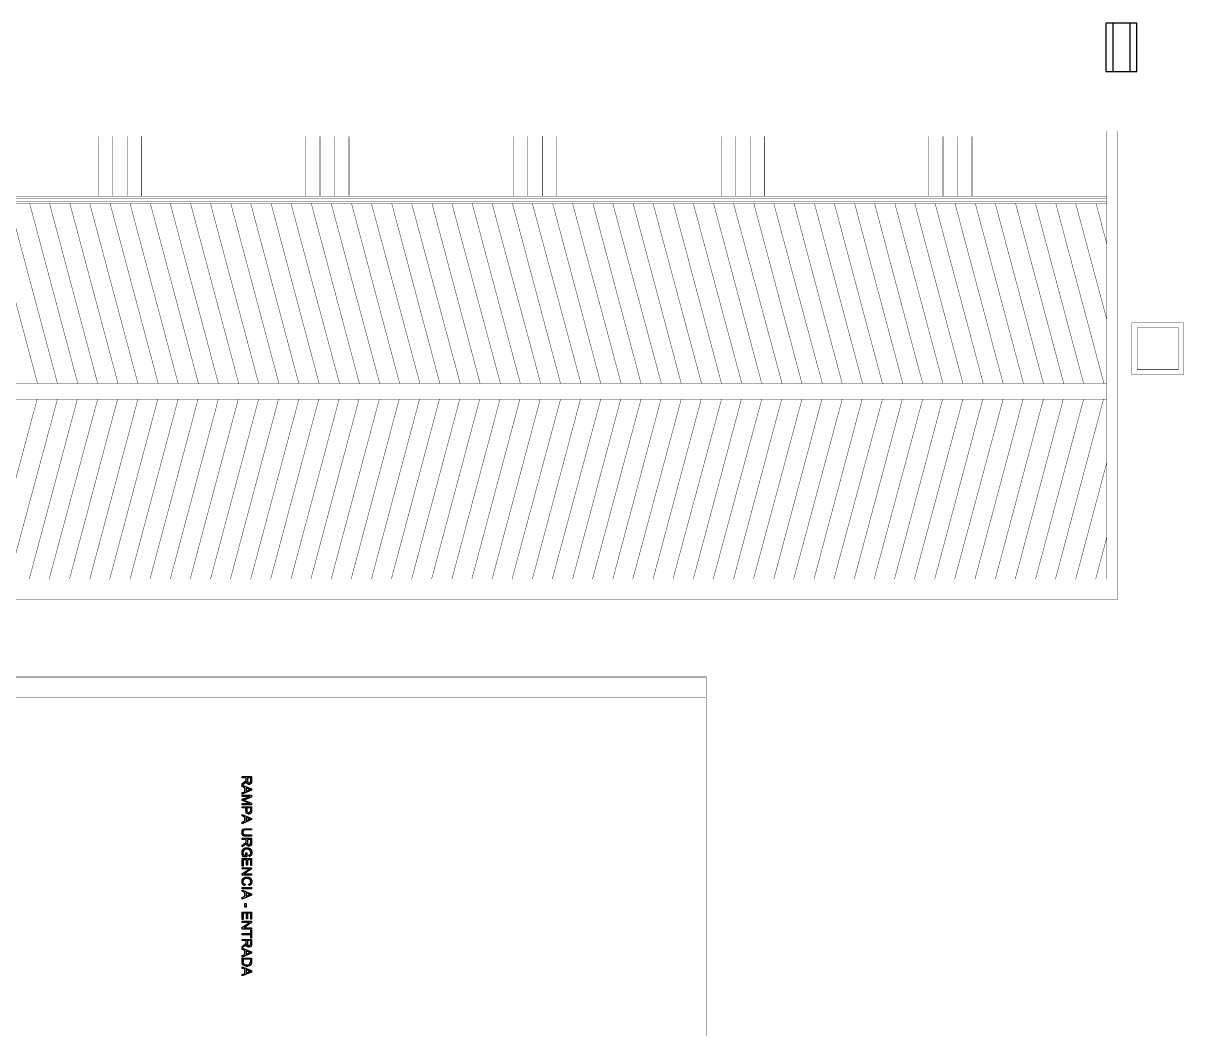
# Model space of a CAD drawing. Extents: x 60 to 527, y 203 to 810.
# Drawn here: x 183 to 301.5, y 525.3 to 628.6 of the extents above; entities that cross this region are included whole.
import ezdxf

# ---------------------------------------------------------------- set-up
doc = ezdxf.new("R2010")
doc.units = 0
doc.header["$MEASUREMENT"] = 0
doc.layers.add('C00-00-00-BLACK', color=7, linetype='Continuous')

msp = doc.modelspace()

# ---------------------------------------------------------------- linework, layer by layer
at = {"layer": 'C00-00-00-BLACK'}
for points in [[(293.511, 623.711), (295.981, 623.711), (295.981, 628.65), (293.511, 628.65), (293.511, 623.711)], [(294.217, 623.711), (296.686, 623.711), (296.686, 628.65), (294.217, 628.65), (294.217, 623.711)], [(205.344, 551.73), (206.319, 551.73), (206.319, 551.307), (206.319, 551.265), (206.319, 551.265), (206.319, 551.222), (206.319, 551.222), (206.319, 551.222), (206.319, 551.18), (206.319, 551.18), (206.319, 551.18), (206.319, 551.138), (206.319, 551.138), (206.319, 551.138), (206.319, 551.095), (206.319, 551.095), (206.319, 551.095), (206.319, 551.095), (206.319, 551.095), (206.276, 551.053), (206.276, 551.053), (206.276, 551.053), (206.276, 551.011), (206.276, 551.011), (206.235, 551.011), (206.235, 551.011), (206.235, 551.011), (206.235, 550.968), (206.192, 550.968), (206.192, 550.968), (206.192, 550.968), (206.192, 550.968), (206.149, 550.968), (206.149, 550.968), (206.149, 550.926), (206.106, 550.926), (206.106, 550.926), (206.106, 550.926), (206.065, 550.926), (206.065, 550.926), (206.065, 550.926), (206.065, 550.926), (206.022, 550.926), (206.022, 550.926), (206.022, 550.926), (205.98, 550.926), (205.98, 550.968), (205.98, 550.968), (205.938, 550.968), (205.938, 550.968), (205.938, 550.968), (205.938, 550.968), (205.896, 550.968), (205.896, 551.011), (205.896, 551.011), (205.896, 551.011), (205.896, 551.011), (205.853, 551.011), (205.853, 551.011), (205.853, 551.053), (205.853, 551.053), (205.853, 551.053), (205.853, 551.053), (205.81, 551.095), (205.81, 551.095), (205.81, 551.095), (205.81, 551.138), (205.81, 551.138), (205.81, 551.138), (205.81, 551.18), (205.81, 551.18), (205.81, 551.18), (205.81, 551.222), (205.81, 551.222), (205.769, 551.222), (205.769, 551.18), (205.769, 551.18), (205.769, 551.18), (205.769, 551.138), (205.769, 551.138), (205.726, 551.138), (205.726, 551.138), (205.726, 551.138), (205.726, 551.095), (205.726, 551.095), (205.683, 551.095), (205.683, 551.095), (205.683, 551.053), (205.683, 551.053), (205.642, 551.053), (205.642, 551.053), (205.642, 551.053), (205.599, 551.011), (205.599, 551.011), (205.344, 550.841), (205.344, 551.011), (205.557, 551.138), (205.557, 551.18), (205.557, 551.18), (205.599, 551.18), (205.599, 551.18), (205.599, 551.18), (205.642, 551.222), (205.642, 551.222), (205.642, 551.222), (205.642, 551.222), (205.683, 551.222), (205.683, 551.222), (205.683, 551.265), (205.683, 551.265), (205.726, 551.265), (205.726, 551.265), (205.726, 551.307), (205.726, 551.307), (205.726, 551.307), (205.769, 551.307), (205.769, 551.307), (205.769, 551.349), (205.769, 551.349), (205.769, 551.349), (205.769, 551.392), (205.769, 551.392), (205.769, 551.392), (205.769, 551.392), (205.769, 551.434), (205.769, 551.434), (205.769, 551.434), (205.769, 551.603), (205.344, 551.603), (205.344, 551.73)], [(205.344, 550.841), (206.319, 550.46), (206.319, 550.333), (205.344, 549.91), (205.344, 550.079), (205.642, 550.164), (205.642, 550.587), (205.344, 550.714), (205.344, 550.841)], [(205.896, 551.603), (205.896, 551.307), (205.896, 551.307), (205.896, 551.265), (205.896, 551.265), (205.896, 551.265), (205.896, 551.222), (205.896, 551.222), (205.896, 551.222), (205.896, 551.18), (205.896, 551.18), (205.896, 551.18), (205.896, 551.18), (205.938, 551.18), (205.938, 551.138), (205.938, 551.138), (205.938, 551.138), (205.938, 551.138), (205.98, 551.095), (205.98, 551.095), (205.98, 551.095), (205.98, 551.095), (205.98, 551.095), (206.022, 551.095), (206.022, 551.095), (206.022, 551.053), (206.065, 551.053), (206.065, 551.053), (206.065, 551.053), (206.106, 551.095), (206.106, 551.095), (206.106, 551.095), (206.149, 551.095), (206.149, 551.095), (206.149, 551.095), (206.149, 551.095), (206.192, 551.095), (206.192, 551.138), (206.192, 551.138), (206.192, 551.138), (206.192, 551.138), (206.192, 551.18), (206.192, 551.18), (206.192, 551.18), (206.235, 551.18), (206.235, 551.222), (206.235, 551.222), (206.235, 551.222), (206.235, 551.265), (206.235, 551.265), (206.235, 551.265), (206.235, 551.603), (205.896, 551.603)], [(205.344, 549.825), (206.319, 549.825), (206.319, 549.614), (205.642, 549.36), (205.599, 549.36), (205.599, 549.36), (205.599, 549.36), (205.557, 549.36), (205.557, 549.36), (205.557, 549.36), (205.514, 549.36), (205.514, 549.36), (205.514, 549.317), (205.514, 549.317), (205.472, 549.317), (205.472, 549.317), (205.514, 549.317), (205.514, 549.317), (205.514, 549.317), (205.514, 549.317), (205.557, 549.317), (205.557, 549.317), (205.557, 549.317), (205.599, 549.317), (205.599, 549.275), (205.599, 549.275), (205.642, 549.275), (205.642, 549.275), (205.642, 549.275), (206.319, 549.021), (206.319, 548.852), (205.344, 548.852), (205.344, 548.979), (206.192, 548.979), (205.344, 549.275), (205.344, 549.402), (206.192, 549.698), (205.344, 549.698), (205.344, 549.825)], [(205.769, 550.545), (205.769, 550.206), (206.022, 550.333), (206.022, 550.333), (206.065, 550.333), (206.065, 550.333), (206.065, 550.333), (206.106, 550.333), (206.106, 550.333), (206.106, 550.376), (206.149, 550.376), (206.149, 550.376), (206.149, 550.376), (206.192, 550.376), (206.192, 550.376), (206.192, 550.376), (206.192, 550.376), (206.235, 550.376), (206.235, 550.376), (206.235, 550.376), (206.192, 550.418), (206.192, 550.418), (206.192, 550.418), (206.149, 550.418), (206.149, 550.418), (206.149, 550.418), (206.106, 550.418), (206.106, 550.418), (206.106, 550.418), (206.065, 550.418), (206.065, 550.418), (206.065, 550.46), (206.022, 550.46), (206.022, 550.46), (205.769, 550.545)], [(205.344, 548.64), (206.319, 548.64), (206.319, 548.259), (206.319, 548.259), (206.319, 548.259), (206.319, 548.217), (206.319, 548.217), (206.319, 548.217), (206.319, 548.174), (206.319, 548.174), (206.319, 548.174), (206.319, 548.132), (206.319, 548.132), (206.319, 548.132), (206.319, 548.132), (206.319, 548.09), (206.319, 548.09), (206.319, 548.09), (206.319, 548.047), (206.319, 548.047), (206.276, 548.047), (206.276, 548.005), (206.276, 548.005), (206.276, 548.005), (206.276, 548.005), (206.276, 548.005), (206.235, 547.963), (206.235, 547.963), (206.235, 547.963), (206.235, 547.963), (206.192, 547.92), (206.192, 547.92), (206.192, 547.92), (206.192, 547.92), (206.149, 547.92), (206.149, 547.92), (206.149, 547.92), (206.149, 547.92), (206.106, 547.92), (206.106, 547.92), (206.106, 547.878), (206.065, 547.878), (206.065, 547.878), (206.065, 547.878), (206.065, 547.878), (206.022, 547.878), (206.022, 547.878), (206.022, 547.878), (205.98, 547.92), (205.98, 547.92), (205.98, 547.92), (205.938, 547.92), (205.938, 547.92), (205.938, 547.92), (205.896, 547.92), (205.896, 547.92), (205.896, 547.92), (205.896, 547.963), (205.853, 547.963), (205.853, 547.963), (205.853, 547.963), (205.853, 547.963), (205.853, 547.963), (205.81, 547.963), (205.81, 548.005), (205.81, 548.005), (205.81, 548.005), (205.81, 548.005), (205.81, 548.047), (205.769, 548.047), (205.769, 548.047), (205.769, 548.047), (205.769, 548.09), (205.769, 548.09), (205.769, 548.09), (205.769, 548.09), (205.769, 548.132), (205.769, 548.132), (205.769, 548.132), (205.769, 548.174), (205.769, 548.174), (205.726, 548.217), (205.726, 548.217), (205.726, 548.217), (205.726, 548.259), (205.726, 548.259), (205.726, 548.259), (205.726, 548.513), (205.344, 548.513), (205.344, 548.64)], [(205.853, 548.513), (205.853, 548.259), (205.853, 548.259), (205.853, 548.217), (205.853, 548.217), (205.853, 548.217), (205.853, 548.174), (205.853, 548.174), (205.853, 548.174), (205.896, 548.132), (205.896, 548.132), (205.896, 548.132), (205.896, 548.09), (205.896, 548.09), (205.896, 548.09), (205.896, 548.09), (205.938, 548.09), (205.938, 548.047), (205.938, 548.047), (205.938, 548.047), (205.98, 548.047), (205.98, 548.047), (205.98, 548.047), (205.98, 548.047), (206.022, 548.047), (206.022, 548.047), (206.022, 548.047), (206.065, 548.047), (206.065, 548.047), (206.065, 548.047), (206.106, 548.047), (206.106, 548.047), (206.106, 548.047), (206.149, 548.047), (206.149, 548.047), (206.149, 548.047), (206.149, 548.09), (206.149, 548.09), (206.192, 548.09), (206.192, 548.09), (206.192, 548.132), (206.192, 548.132), (206.192, 548.132), (206.192, 548.132), (206.192, 548.174), (206.192, 548.174), (206.192, 548.174), (206.235, 548.174), (206.235, 548.217), (206.235, 548.217), (206.235, 548.217), (206.235, 548.259), (206.235, 548.259), (206.235, 548.513), (205.853, 548.513)], [(205.344, 547.836), (206.319, 547.455), (206.319, 547.328), (205.344, 546.904), (205.344, 547.074), (205.642, 547.158), (205.642, 547.582), (205.344, 547.709), (205.344, 547.836)], [(205.769, 547.539), (205.769, 547.201), (206.022, 547.328), (206.022, 547.328), (206.065, 547.328), (206.065, 547.328), (206.065, 547.328), (206.106, 547.328), (206.106, 547.37), (206.106, 547.37), (206.149, 547.37), (206.149, 547.37), (206.149, 547.37), (206.192, 547.37), (206.192, 547.37), (206.192, 547.37), (206.192, 547.37), (206.235, 547.37), (206.235, 547.37), (206.235, 547.412), (206.192, 547.412), (206.192, 547.412), (206.192, 547.412), (206.149, 547.412), (206.149, 547.412), (206.149, 547.412), (206.106, 547.412), (206.106, 547.412), (206.106, 547.412), (206.065, 547.412), (206.065, 547.412), (206.065, 547.455), (206.022, 547.455), (206.022, 547.455), (205.769, 547.539)], [(206.319, 545.761), (206.319, 545.634), (205.769, 545.634), (205.726, 545.634), (205.726, 545.634), (205.726, 545.634), (205.683, 545.634), (205.683, 545.634), (205.683, 545.634), (205.642, 545.634), (205.642, 545.634), (205.642, 545.634), (205.599, 545.634), (205.599, 545.634), (205.599, 545.634), (205.557, 545.677), (205.557, 545.677), (205.557, 545.677), (205.557, 545.677), (205.514, 545.677), (205.514, 545.677), (205.514, 545.677), (205.514, 545.677), (205.472, 545.677), (205.472, 545.677), (205.472, 545.719), (205.472, 545.719), (205.43, 545.719), (205.43, 545.719), (205.43, 545.719), (205.43, 545.761), (205.387, 545.761), (205.387, 545.761), (205.387, 545.761), (205.387, 545.804), (205.387, 545.804), (205.387, 545.804), (205.344, 545.804), (205.344, 545.846), (205.344, 545.846), (205.344, 545.846), (205.344, 545.888), (205.344, 545.888), (205.344, 545.888), (205.344, 545.931), (205.344, 545.931), (205.344, 545.931), (205.344, 545.973), (205.344, 545.973), (205.344, 545.973), (205.344, 546.015), (205.344, 546.015), (205.344, 546.015), (205.344, 546.058), (205.344, 546.058), (205.344, 546.058), (205.344, 546.1), (205.344, 546.1), (205.344, 546.1), (205.344, 546.142), (205.344, 546.142), (205.344, 546.142), (205.344, 546.185), (205.344, 546.185), (205.344, 546.185), (205.344, 546.227), (205.344, 546.227), (205.344, 546.227), (205.387, 546.227), (205.387, 546.269), (205.387, 546.269), (205.387, 546.269), (205.387, 546.269), (205.387, 546.269), (205.387, 546.312), (205.43, 546.312), (205.43, 546.312), (205.43, 546.312), (205.43, 546.354), (205.472, 546.354), (205.472, 546.354), (205.472, 546.354), (205.472, 546.354), (205.514, 546.354), (205.514, 546.396), (205.514, 546.396), (205.514, 546.396), (205.514, 546.396), (205.557, 546.396), (205.557, 546.396), (205.557, 546.396), (205.599, 546.396), (205.599, 546.396), (205.599, 546.396), (205.599, 546.396), (205.642, 546.396), (205.642, 546.396), (205.642, 546.396), (205.683, 546.396), (205.683, 546.396), (205.726, 546.396), (205.726, 546.396), (205.726, 546.396), (205.769, 546.396), (205.769, 546.396), (206.319, 546.396), (206.319, 546.269), (205.769, 546.269), (205.726, 546.269), (205.726, 546.269), (205.726, 546.269), (205.683, 546.269), (205.683, 546.269), (205.642, 546.269), (205.642, 546.269), (205.642, 546.269), (205.642, 546.269), (205.599, 546.269), (205.599, 546.269), (205.599, 546.269), (205.599, 546.269), (205.557, 546.269), (205.557, 546.269), (205.557, 546.269), (205.514, 546.227), (205.514, 546.227), (205.514, 546.227), (205.514, 546.227), (205.514, 546.227), (205.472, 546.185), (205.472, 546.185), (205.472, 546.185), (205.472, 546.185), (205.472, 546.142), (205.472, 546.142), (205.472, 546.142), (205.472, 546.1), (205.43, 546.1), (205.43, 546.1), (205.43, 546.058), (205.43, 546.058), (205.43, 546.058), (205.43, 546.058), (205.43, 546.015), (205.43, 546.015), (205.43, 545.973), (205.43, 545.973), (205.43, 545.973), (205.472, 545.931), (205.472, 545.931), (205.472, 545.931), (205.472, 545.888), (205.472, 545.888), (205.472, 545.888), (205.472, 545.888), (205.472, 545.846), (205.472, 545.846), (205.514, 545.846), (205.514, 545.846), (205.514, 545.846), (205.514, 545.804), (205.514, 545.804), (205.514, 545.804), (205.557, 545.804), (205.557, 545.804), (205.557, 545.804), (205.557, 545.804), (205.599, 545.804), (205.599, 545.804), (205.599, 545.804), (205.642, 545.761), (205.642, 545.761), (205.642, 545.761), (205.683, 545.761), (205.683, 545.761), (205.683, 545.761), (205.726, 545.761), (205.726, 545.761), (205.769, 545.761), (205.769, 545.761), (206.319, 545.761)], [(205.344, 545.423), (206.319, 545.423), (206.319, 544.957), (206.319, 544.957), (206.319, 544.957), (206.319, 544.915), (206.319, 544.915), (206.319, 544.915), (206.319, 544.872), (206.319, 544.872), (206.319, 544.872), (206.319, 544.83), (206.319, 544.83), (206.319, 544.83), (206.319, 544.788), (206.319, 544.788), (206.319, 544.788), (206.319, 544.788), (206.319, 544.745), (206.276, 544.745), (206.276, 544.745), (206.276, 544.745), (206.276, 544.703), (206.276, 544.703), (206.235, 544.703), (206.235, 544.703), (206.235, 544.661), (206.235, 544.661), (206.192, 544.661), (206.192, 544.661), (206.192, 544.661), (206.192, 544.661), (206.149, 544.661), (206.149, 544.618), (206.149, 544.618), (206.106, 544.618), (206.106, 544.618), (206.106, 544.618), (206.065, 544.618), (206.065, 544.618), (206.065, 544.618), (206.065, 544.618), (206.022, 544.618), (206.022, 544.618), (206.022, 544.618), (205.98, 544.618), (205.98, 544.618), (205.98, 544.661), (205.938, 544.661), (205.938, 544.661), (205.938, 544.661), (205.938, 544.661), (205.896, 544.661), (205.896, 544.661), (205.896, 544.703), (205.896, 544.703), (205.896, 544.703), (205.853, 544.703), (205.853, 544.703), (205.853, 544.745), (205.853, 544.745), (205.853, 544.745), (205.853, 544.745), (205.81, 544.788), (205.81, 544.788), (205.81, 544.788), (205.81, 544.83), (205.81, 544.83), (205.81, 544.83), (205.81, 544.872), (205.81, 544.872), (205.81, 544.872), (205.81, 544.915), (205.81, 544.915), (205.769, 544.872), (205.769, 544.872), (205.769, 544.872), (205.769, 544.83), (205.769, 544.83), (205.769, 544.83), (205.726, 544.83), (205.726, 544.83), (205.726, 544.788), (205.726, 544.788), (205.726, 544.788), (205.683, 544.788), (205.683, 544.788), (205.683, 544.745), (205.683, 544.745), (205.642, 544.745), (205.642, 544.745), (205.642, 544.745), (205.599, 544.703), (205.599, 544.703), (205.344, 544.534), (205.344, 544.703), (205.557, 544.83), (205.557, 544.83), (205.557, 544.872), (205.599, 544.872), (205.599, 544.872), (205.599, 544.872), (205.642, 544.872), (205.642, 544.915), (205.642, 544.915), (205.642, 544.915), (205.683, 544.915), (205.683, 544.915), (205.683, 544.915), (205.683, 544.957), (205.726, 544.957), (205.726, 544.957), (205.726, 544.957), (205.726, 544.999), (205.726, 544.999), (205.769, 544.999), (205.769, 544.999), (205.769, 545.042), (205.769, 545.042), (205.769, 545.042), (205.769, 545.042), (205.769, 545.084), (205.769, 545.084), (205.769, 545.084), (205.769, 545.126), (205.769, 545.126), (205.769, 545.126), (205.769, 545.296), (205.344, 545.296), (205.344, 545.423)], [(205.896, 545.296), (205.896, 544.999), (205.896, 544.999), (205.896, 544.957), (205.896, 544.957), (205.896, 544.957), (205.896, 544.915), (205.896, 544.915), (205.896, 544.915), (205.896, 544.872), (205.896, 544.872), (205.896, 544.872), (205.896, 544.872), (205.938, 544.83), (205.938, 544.83), (205.938, 544.83), (205.938, 544.83), (205.938, 544.788), (205.98, 544.788), (205.98, 544.788), (205.98, 544.788), (205.98, 544.788), (205.98, 544.788), (206.022, 544.788), (206.022, 544.745), (206.022, 544.745), (206.065, 544.745), (206.065, 544.745), (206.065, 544.745), (206.106, 544.745), (206.106, 544.745), (206.106, 544.788), (206.149, 544.788), (206.149, 544.788), (206.149, 544.788), (206.149, 544.788), (206.192, 544.788), (206.192, 544.83), (206.192, 544.83), (206.192, 544.83), (206.192, 544.83), (206.192, 544.83), (206.192, 544.872), (206.192, 544.872), (206.235, 544.872), (206.235, 544.915), (206.235, 544.915), (206.235, 544.915), (206.235, 544.957), (206.235, 544.957), (206.235, 544.957), (206.235, 545.296), (205.896, 545.296)], [(205.726, 543.941), (205.853, 543.941), (205.853, 543.518), (205.472, 543.518), (205.472, 543.56), (205.472, 543.56), (205.472, 543.56), (205.43, 543.56), (205.43, 543.602), (205.43, 543.602), (205.43, 543.602), (205.43, 543.645), (205.387, 543.645), (205.387, 543.645), (205.387, 543.645), (205.387, 543.687), (205.387, 543.687), (205.387, 543.687), (205.387, 543.729), (205.387, 543.729), (205.344, 543.729), (205.344, 543.729), (205.344, 543.772), (205.344, 543.772), (205.344, 543.772), (205.344, 543.814), (205.344, 543.814), (205.344, 543.814), (205.344, 543.856), (205.344, 543.856), (205.344, 543.856), (205.344, 543.899), (205.344, 543.899), (205.344, 543.899), (205.344, 543.941), (205.344, 543.941), (205.344, 543.941), (205.344, 543.941), (205.344, 543.983), (205.344, 543.983), (205.344, 543.983), (205.344, 544.026), (205.344, 544.026), (205.344, 544.026), (205.344, 544.068), (205.344, 544.068), (205.344, 544.068), (205.344, 544.11), (205.344, 544.11), (205.344, 544.11), (205.344, 544.153), (205.344, 544.153), (205.344, 544.153), (205.387, 544.195), (205.387, 544.195), (205.387, 544.195), (205.387, 544.195), (205.387, 544.237), (205.387, 544.237), (205.387, 544.237), (205.43, 544.237), (205.43, 544.28), (205.43, 544.28), (205.43, 544.28), (205.43, 544.28), (205.472, 544.322), (205.472, 544.322), (205.472, 544.322), (205.472, 544.322), (205.514, 544.364), (205.514, 544.364), (205.514, 544.364), (205.514, 544.364), (205.557, 544.364), (205.557, 544.364), (205.557, 544.407), (205.599, 544.407), (205.599, 544.407), (205.599, 544.407), (205.599, 544.407), (205.642, 544.407), (205.642, 544.407), (205.642, 544.407), (205.683, 544.449), (205.683, 544.449), (205.683, 544.449), (205.726, 544.449), (205.726, 544.449), (205.726, 544.449), (205.769, 544.449), (205.769, 544.449), (205.769, 544.449), (205.81, 544.449), (205.81, 544.449), (205.81, 544.449), (205.853, 544.449), (205.853, 544.449), (205.853, 544.449), (205.896, 544.449), (205.896, 544.449), (205.896, 544.449), (205.938, 544.449), (205.938, 544.449), (205.938, 544.449), (205.938, 544.449), (205.98, 544.449), (205.98, 544.449), (205.98, 544.449), (206.022, 544.407), (206.022, 544.407), (206.022, 544.407), (206.065, 544.407), (206.065, 544.407), (206.065, 544.407), (206.106, 544.407), (206.106, 544.407), (206.106, 544.407), (206.106, 544.364), (206.149, 544.364), (206.149, 544.364), (206.149, 544.364), (206.149, 544.364), (206.192, 544.364), (206.192, 544.322), (206.192, 544.322), (206.192, 544.322), (206.235, 544.322), (206.235, 544.322), (206.235, 544.28), (206.235, 544.28), (206.235, 544.28), (206.276, 544.28), (206.276, 544.237), (206.276, 544.237), (206.276, 544.237), (206.276, 544.237), (206.276, 544.195), (206.319, 544.195), (206.319, 544.195), (206.319, 544.153), (206.319, 544.153), (206.319, 544.153), (206.319, 544.11), (206.319, 544.11), (206.319, 544.11), (206.319, 544.11), (206.319, 544.068), (206.361, 544.068), (206.361, 544.068), (206.361, 544.026), (206.361, 544.026), (206.361, 544.026), (206.361, 543.983), (206.361, 543.983), (206.361, 543.983), (206.361, 543.941), (206.361, 543.941), (206.361, 543.941), (206.361, 543.899), (206.361, 543.899), (206.361, 543.899), (206.361, 543.856), (206.361, 543.856), (206.319, 543.856), (206.319, 543.814), (206.319, 543.814), (206.319, 543.814), (206.319, 543.772), (206.319, 543.772), (206.319, 543.772), (206.319, 543.772), (206.319, 543.729), (206.319, 543.729), (206.276, 543.729), (206.276, 543.687), (206.276, 543.687), (206.276, 543.687), (206.276, 543.687), (206.276, 543.645), (206.235, 543.645), (206.235, 543.645), (206.235, 543.645), (206.235, 543.645), (206.235, 543.645), (206.192, 543.602), (206.192, 543.602), (206.192, 543.602), (206.192, 543.602), (206.149, 543.602), (206.149, 543.602), (206.149, 543.56), (206.106, 543.56), (206.106, 543.56), (206.106, 543.56), (206.106, 543.56), (206.065, 543.56), (206.065, 543.56), (206.065, 543.56), (206.022, 543.687), (206.022, 543.687), (206.065, 543.687), (206.065, 543.687), (206.065, 543.687), (206.106, 543.687), (206.106, 543.687), (206.106, 543.687), (206.106, 543.729), (206.149, 543.729), (206.149, 543.729), (206.149, 543.729), (206.149, 543.729), (206.149, 543.729), (206.192, 543.772), (206.192, 543.772), (206.192, 543.772), (206.192, 543.814), (206.192, 543.814), (206.192, 543.814), (206.235, 543.814), (206.235, 543.856), (206.235, 543.856), (206.235, 543.856), (206.235, 543.899), (206.235, 543.899), (206.235, 543.899), (206.235, 543.941), (206.235, 543.941), (206.235, 543.941), (206.235, 543.941), (206.235, 543.983), (206.235, 543.983), (206.235, 543.983), (206.235, 544.026), (206.235, 544.026), (206.235, 544.026), (206.235, 544.068), (206.235, 544.068), (206.235, 544.068), (206.235, 544.11), (206.192, 544.11), (206.192, 544.11), (206.192, 544.11), (206.192, 544.153), (206.192, 544.153), (206.192, 544.153), (206.192, 544.153), (206.149, 544.195), (206.149, 544.195), (206.149, 544.195), (206.149, 544.195), (206.149, 544.195), (206.106, 544.237), (206.106, 544.237), (206.106, 544.237), (206.106, 544.237), (206.065, 544.237), (206.065, 544.28), (206.065, 544.28), (206.065, 544.28), (206.022, 544.28), (206.022, 544.28), (206.022, 544.28), (206.022, 544.28), (205.98, 544.28), (205.98, 544.28), (205.98, 544.322), (205.938, 544.322), (205.938, 544.322), (205.938, 544.322), (205.896, 544.322), (205.896, 544.322), (205.896, 544.322), (205.853, 544.322), (205.853, 544.322), (205.853, 544.322), (205.81, 544.322), (205.81, 544.322), (205.81, 544.322), (205.769, 544.322), (205.769, 544.322), (205.769, 544.322), (205.726, 544.322), (205.726, 544.322), (205.726, 544.322), (205.683, 544.28), (205.683, 544.28), (205.683, 544.28), (205.642, 544.28), (205.642, 544.28), (205.642, 544.28), (205.642, 544.28), (205.599, 544.28), (205.599, 544.28), (205.599, 544.237), (205.599, 544.237), (205.557, 544.237), (205.557, 544.237), (205.557, 544.237), (205.557, 544.195), (205.514, 544.195), (205.514, 544.195), (205.514, 544.195), (205.514, 544.153), (205.514, 544.153), (205.472, 544.153), (205.472, 544.153), (205.472, 544.11), (205.472, 544.11), (205.472, 544.11), (205.472, 544.068), (205.472, 544.068), (205.472, 544.068), (205.472, 544.026), (205.43, 544.026), (205.43, 544.026), (205.43, 544.026), (205.43, 543.983), (205.43, 543.983), (205.43, 543.983), (205.43, 543.941), (205.43, 543.941), (205.43, 543.941), (205.43, 543.899), (205.43, 543.899), (205.43, 543.899), (205.43, 543.856), (205.472, 543.856), (205.472, 543.856), (205.472, 543.814), (205.472, 543.814), (205.472, 543.814), (205.472, 543.772), (205.472, 543.772), (205.472, 543.772), (205.472, 543.772), (205.514, 543.729), (205.514, 543.729), (205.514, 543.729), (205.514, 543.687), (205.514, 543.687), (205.514, 543.687), (205.557, 543.687), (205.557, 543.645), (205.557, 543.645), (205.726, 543.645), (205.726, 543.941)], [(205.344, 543.348), (206.319, 543.348), (206.319, 542.629), (206.235, 542.629), (206.235, 543.221), (205.896, 543.221), (205.896, 542.671), (205.81, 542.671), (205.81, 543.221), (205.472, 543.221), (205.472, 542.586), (205.344, 542.586), (205.344, 543.348)], [(205.344, 542.417), (206.319, 542.417), (206.319, 542.29), (205.557, 541.782), (206.319, 541.782), (206.319, 541.655), (205.344, 541.655), (205.344, 541.782), (206.106, 542.29), (205.344, 542.29), (205.344, 542.417)], [(205.683, 540.724), (205.642, 540.597), (205.642, 540.597), (205.642, 540.597), (205.599, 540.597), (205.599, 540.597), (205.599, 540.597), (205.557, 540.597), (205.557, 540.597), (205.557, 540.597), (205.514, 540.639), (205.514, 540.639), (205.514, 540.639), (205.514, 540.639), (205.472, 540.639), (205.472, 540.639), (205.472, 540.681), (205.472, 540.681), (205.43, 540.681), (205.43, 540.681), (205.43, 540.681), (205.43, 540.724), (205.43, 540.724), (205.43, 540.724), (205.387, 540.724), (205.387, 540.766), (205.387, 540.766), (205.387, 540.766), (205.387, 540.766), (205.387, 540.808), (205.344, 540.808), (205.344, 540.808), (205.344, 540.808), (205.344, 540.851), (205.344, 540.851), (205.344, 540.851), (205.344, 540.893), (205.344, 540.893), (205.344, 540.893), (205.344, 540.935), (205.344, 540.935), (205.344, 540.935), (205.344, 540.978), (205.344, 540.978), (205.344, 540.978), (205.344, 541.02), (205.344, 541.02), (205.344, 541.02), (205.344, 541.062), (205.344, 541.062), (205.344, 541.062), (205.344, 541.105), (205.344, 541.105), (205.344, 541.105), (205.344, 541.147), (205.344, 541.147), (205.344, 541.147), (205.344, 541.189), (205.344, 541.189), (205.344, 541.189), (205.387, 541.189), (205.387, 541.232), (205.387, 541.232), (205.387, 541.232), (205.387, 541.232), (205.387, 541.274), (205.387, 541.274), (205.43, 541.274), (205.43, 541.274), (205.43, 541.316), (205.43, 541.316), (205.43, 541.316), (205.472, 541.316), (205.472, 541.316), (205.472, 541.359), (205.472, 541.359), (205.514, 541.359), (205.514, 541.359), (205.514, 541.359), (205.557, 541.401), (205.557, 541.401), (205.557, 541.401), (205.599, 541.401), (205.599, 541.401), (205.599, 541.401), (205.599, 541.401), (205.642, 541.401), (205.642, 541.443), (205.642, 541.443), (205.683, 541.443), (205.683, 541.443), (205.683, 541.443), (205.726, 541.443), (205.726, 541.443), (205.726, 541.443), (205.769, 541.443), (205.769, 541.443), (205.769, 541.443), (205.81, 541.443), (205.81, 541.443), (205.81, 541.443), (205.853, 541.443), (205.853, 541.443), (205.853, 541.443), (205.896, 541.443), (205.896, 541.443), (205.896, 541.443), (205.938, 541.443), (205.938, 541.443), (205.938, 541.443), (205.98, 541.443), (205.98, 541.443), (205.98, 541.443), (206.022, 541.443), (206.022, 541.443), (206.022, 541.443), (206.022, 541.443), (206.065, 541.401), (206.065, 541.401), (206.065, 541.401), (206.106, 541.401), (206.106, 541.401), (206.106, 541.401), (206.106, 541.401), (206.106, 541.401), (206.149, 541.401), (206.149, 541.359), (206.149, 541.359), (206.192, 541.359), (206.192, 541.359), (206.192, 541.359), (206.192, 541.316), (206.235, 541.316), (206.235, 541.316), (206.235, 541.316), (206.235, 541.274), (206.235, 541.274), (206.276, 541.274), (206.276, 541.274), (206.276, 541.232), (206.276, 541.232), (206.276, 541.232), (206.276, 541.232), (206.319, 541.189), (206.319, 541.189), (206.319, 541.189), (206.319, 541.147), (206.319, 541.147), (206.319, 541.147), (206.319, 541.105), (206.319, 541.105), (206.319, 541.105), (206.361, 541.105), (206.361, 541.062), (206.361, 541.062), (206.361, 541.062), (206.361, 541.02), (206.361, 541.02), (206.361, 541.02), (206.361, 540.978), (206.361, 540.978), (206.361, 540.978), (206.361, 540.935), (206.361, 540.935), (206.361, 540.935), (206.361, 540.893), (206.361, 540.893), (206.361, 540.893), (206.319, 540.851), (206.319, 540.851), (206.319, 540.851), (206.319, 540.851), (206.319, 540.808), (206.319, 540.808), (206.319, 540.808), (206.319, 540.766), (206.319, 540.766), (206.276, 540.766), (206.276, 540.766), (206.276, 540.724), (206.276, 540.724), (206.276, 540.724), (206.276, 540.724), (206.235, 540.724), (206.235, 540.681), (206.235, 540.681), (206.235, 540.681), (206.192, 540.681), (206.192, 540.681), (206.192, 540.639), (206.192, 540.639), (206.149, 540.639), (206.149, 540.639), (206.149, 540.639), (206.149, 540.639), (206.106, 540.597), (206.106, 540.597), (206.106, 540.597), (206.065, 540.597), (206.065, 540.597), (206.065, 540.597), (206.022, 540.724), (206.065, 540.724), (206.065, 540.724), (206.065, 540.724), (206.106, 540.766), (206.106, 540.766), (206.106, 540.766), (206.106, 540.766), (206.149, 540.766), (206.149, 540.766), (206.149, 540.808), (206.149, 540.808), (206.192, 540.808), (206.192, 540.808), (206.192, 540.808), (206.192, 540.851), (206.192, 540.851), (206.192, 540.851), (206.235, 540.851), (206.235, 540.893), (206.235, 540.893), (206.235, 540.893), (206.235, 540.935), (206.235, 540.935), (206.235, 540.935), (206.235, 540.978), (206.235, 540.978), (206.235, 540.978), (206.235, 541.02), (206.235, 541.02), (206.235, 541.02), (206.235, 541.062), (206.235, 541.062), (206.235, 541.062), (206.235, 541.105), (206.235, 541.105), (206.235, 541.105), (206.192, 541.147), (206.192, 541.147), (206.192, 541.147), (206.192, 541.147), (206.192, 541.189), (206.192, 541.189), (206.192, 541.189), (206.149, 541.189), (206.149, 541.232), (206.149, 541.232), (206.149, 541.232), (206.106, 541.232), (206.106, 541.232), (206.106, 541.274), (206.106, 541.274), (206.065, 541.274), (206.065, 541.274), (206.065, 541.274), (206.022, 541.274), (206.022, 541.274), (206.022, 541.274), (206.022, 541.316), (205.98, 541.316), (205.98, 541.316), (205.98, 541.316), (205.938, 541.316), (205.938, 541.316), (205.938, 541.316), (205.896, 541.316), (205.896, 541.316), (205.896, 541.316), (205.853, 541.316), (205.853, 541.316), (205.853, 541.316), (205.81, 541.316), (205.81, 541.316), (205.81, 541.316), (205.769, 541.316), (205.769, 541.316), (205.769, 541.316), (205.726, 541.316), (205.726, 541.316), (205.726, 541.316), (205.683, 541.316), (205.683, 541.316), (205.683, 541.316), (205.683, 541.274), (205.642, 541.274), (205.642, 541.274), (205.642, 541.274), (205.642, 541.274), (205.599, 541.274), (205.599, 541.274), (205.599, 541.274), (205.557, 541.274), (205.557, 541.232), (205.557, 541.232), (205.557, 541.232), (205.514, 541.232), (205.514, 541.232), (205.514, 541.189), (205.514, 541.189), (205.514, 541.189), (205.472, 541.189), (205.472, 541.147), (205.472, 541.147), (205.472, 541.147), (205.472, 541.147), (205.472, 541.105), (205.472, 541.105), (205.43, 541.105), (205.43, 541.062), (205.43, 541.062), (205.43, 541.062), (205.43, 541.02), (205.43, 541.02), (205.43, 541.02), (205.43, 540.978), (205.43, 540.978), (205.43, 540.978), (205.43, 540.935), (205.43, 540.935), (205.43, 540.935), (205.43, 540.893), (205.472, 540.893), (205.472, 540.893), (205.472, 540.893), (205.472, 540.851), (205.472, 540.851), (205.472, 540.851), (205.472, 540.851), (205.514, 540.808), (205.514, 540.808), (205.514, 540.808), (205.514, 540.808), (205.514, 540.766), (205.557, 540.766), (205.557, 540.766), (205.557, 540.766), (205.557, 540.766), (205.599, 540.766), (205.599, 540.724), (205.599, 540.724), (205.599, 540.724), (205.642, 540.724), (205.642, 540.724), (205.642, 540.724), (205.683, 540.724), (205.683, 540.724), (205.683, 540.724), (205.683, 540.724)], [(205.344, 540.385), (206.319, 540.385), (206.319, 540.258), (205.344, 540.258), (205.344, 540.385)], [(205.344, 540.131), (206.319, 539.75), (206.319, 539.623), (205.344, 539.2), (205.344, 539.369), (205.642, 539.496), (205.642, 539.877), (205.344, 540.004), (205.344, 540.131)], [(205.769, 539.835), (205.769, 539.496), (206.022, 539.623), (206.022, 539.623), (206.065, 539.623), (206.065, 539.623), (206.065, 539.623), (206.106, 539.665), (206.106, 539.665), (206.106, 539.665), (206.149, 539.665), (206.149, 539.665), (206.149, 539.665), (206.192, 539.665), (206.192, 539.665), (206.192, 539.665), (206.192, 539.665), (206.235, 539.708), (206.235, 539.708), (206.235, 539.708), (206.192, 539.708), (206.192, 539.708), (206.192, 539.708), (206.149, 539.708), (206.149, 539.708), (206.149, 539.708), (206.106, 539.708), (206.106, 539.708), (206.106, 539.708), (206.065, 539.75), (206.065, 539.75), (206.065, 539.75), (206.022, 539.75), (206.022, 539.75), (205.769, 539.835)], [(205.344, 537.887), (206.319, 537.887), (206.319, 537.168), (206.235, 537.168), (206.235, 537.76), (205.896, 537.76), (205.896, 537.21), (205.81, 537.21), (205.81, 537.76), (205.472, 537.76), (205.472, 537.125), (205.344, 537.125), (205.344, 537.887)], [(205.642, 538.776), (205.769, 538.776), (205.769, 538.395), (205.642, 538.395), (205.642, 538.776)], [(205.344, 536.956), (206.319, 536.956), (206.319, 536.829), (205.557, 536.279), (206.319, 536.279), (206.319, 536.152), (205.344, 536.152), (205.344, 536.321), (206.106, 536.829), (205.344, 536.829), (205.344, 536.956)], [(205.344, 535.686), (206.235, 535.686), (206.235, 536.025), (206.319, 536.025), (206.319, 535.22), (206.235, 535.22), (206.235, 535.559), (205.344, 535.559), (205.344, 535.686)], [(205.344, 535.093), (206.319, 535.093), (206.319, 534.67), (206.319, 534.628), (206.319, 534.628), (206.319, 534.628), (206.319, 534.585), (206.319, 534.585), (206.319, 534.585), (206.319, 534.543), (206.319, 534.543), (206.319, 534.543), (206.319, 534.501), (206.319, 534.501), (206.319, 534.501), (206.319, 534.458), (206.319, 534.458), (206.319, 534.458), (206.319, 534.458), (206.276, 534.416), (206.276, 534.416), (206.276, 534.416), (206.276, 534.416), (206.276, 534.374), (206.235, 534.374), (206.235, 534.374), (206.235, 534.374), (206.235, 534.374), (206.192, 534.331), (206.192, 534.331), (206.192, 534.331), (206.192, 534.331), (206.149, 534.331), (206.149, 534.331), (206.149, 534.331), (206.106, 534.331), (206.106, 534.331), (206.106, 534.331), (206.065, 534.289), (206.065, 534.289), (206.065, 534.289), (206.065, 534.289), (206.022, 534.289), (206.022, 534.331), (206.022, 534.331), (205.98, 534.331), (205.98, 534.331), (205.98, 534.331), (205.938, 534.331), (205.938, 534.331), (205.938, 534.331), (205.938, 534.331), (205.896, 534.374), (205.896, 534.374), (205.896, 534.374), (205.896, 534.374), (205.896, 534.374), (205.853, 534.374), (205.853, 534.416), (205.853, 534.416), (205.853, 534.416), (205.853, 534.416), (205.853, 534.458), (205.81, 534.458), (205.81, 534.458), (205.81, 534.501), (205.81, 534.501), (205.81, 534.501), (205.81, 534.543), (205.81, 534.543), (205.81, 534.543), (205.81, 534.585), (205.81, 534.585), (205.81, 534.585), (205.769, 534.585), (205.769, 534.543), (205.769, 534.543), (205.769, 534.543), (205.769, 534.543), (205.769, 534.501), (205.726, 534.501), (205.726, 534.501), (205.726, 534.501), (205.726, 534.501), (205.726, 534.458), (205.683, 534.458), (205.683, 534.458), (205.683, 534.458), (205.683, 534.416), (205.642, 534.416), (205.642, 534.416), (205.642, 534.416), (205.599, 534.416), (205.599, 534.416), (205.344, 534.247), (205.344, 534.374), (205.557, 534.543), (205.557, 534.543), (205.557, 534.543), (205.599, 534.543), (205.599, 534.543), (205.599, 534.585), (205.642, 534.585), (205.642, 534.585), (205.642, 534.585), (205.642, 534.585), (205.683, 534.585), (205.683, 534.628), (205.683, 534.628), (205.683, 534.628), (205.726, 534.628), (205.726, 534.67), (205.726, 534.67), (205.726, 534.67), (205.726, 534.67), (205.769, 534.67), (205.769, 534.712), (205.769, 534.712), (205.769, 534.712), (205.769, 534.755), (205.769, 534.755), (205.769, 534.755), (205.769, 534.755), (205.769, 534.797), (205.769, 534.797), (205.769, 534.797), (205.769, 534.797), (205.769, 534.966), (205.344, 534.966), (205.344, 535.093)], [(205.896, 534.966), (205.896, 534.67), (205.896, 534.67), (205.896, 534.67), (205.896, 534.628), (205.896, 534.628), (205.896, 534.628), (205.896, 534.585), (205.896, 534.585), (205.896, 534.585), (205.896, 534.543), (205.896, 534.543), (205.896, 534.543), (205.938, 534.543), (205.938, 534.501), (205.938, 534.501), (205.938, 534.501), (205.938, 534.501), (205.98, 534.501), (205.98, 534.458), (205.98, 534.458), (205.98, 534.458), (205.98, 534.458), (206.022, 534.458), (206.022, 534.458), (206.022, 534.458), (206.065, 534.458), (206.065, 534.458), (206.065, 534.458), (206.106, 534.458), (206.106, 534.458), (206.106, 534.458), (206.149, 534.458), (206.149, 534.458), (206.149, 534.458), (206.149, 534.458), (206.192, 534.501), (206.192, 534.501), (206.192, 534.501), (206.192, 534.501), (206.192, 534.543), (206.192, 534.543), (206.192, 534.543), (206.192, 534.543), (206.235, 534.585), (206.235, 534.585), (206.235, 534.585), (206.235, 534.628), (206.235, 534.628), (206.235, 534.628), (206.235, 534.67), (206.235, 534.966), (205.896, 534.966)], [(205.344, 534.204), (206.319, 533.823), (206.319, 533.696), (205.344, 533.273), (205.344, 533.442), (205.642, 533.569), (205.642, 533.95), (205.344, 534.077), (205.344, 534.204)], [(205.344, 533.188), (206.319, 533.188), (206.319, 532.85), (206.319, 532.807), (206.319, 532.807), (206.319, 532.765), (206.319, 532.765), (206.319, 532.765), (206.319, 532.723), (206.319, 532.723), (206.319, 532.723), (206.319, 532.68), (206.319, 532.68), (206.319, 532.68), (206.319, 532.68), (206.319, 532.68), (206.319, 532.638), (206.319, 532.638), (206.319, 532.638), (206.319, 532.596), (206.276, 532.596), (206.276, 532.596), (206.276, 532.553), (206.276, 532.553), (206.276, 532.553), (206.276, 532.553), (206.235, 532.511), (206.235, 532.511), (206.235, 532.511), (206.235, 532.511), (206.235, 532.469), (206.192, 532.469), (206.192, 532.469), (206.192, 532.469), (206.192, 532.469), (206.149, 532.426), (206.149, 532.426), (206.149, 532.426), (206.149, 532.426), (206.106, 532.426), (206.106, 532.426), (206.106, 532.384), (206.065, 532.384), (206.065, 532.384), (206.065, 532.384), (206.065, 532.384), (206.022, 532.384), (206.022, 532.384), (206.022, 532.384), (206.022, 532.384), (205.98, 532.384), (205.98, 532.384), (205.98, 532.384), (205.938, 532.384), (205.938, 532.384), (205.938, 532.342), (205.896, 532.342), (205.896, 532.342), (205.896, 532.342), (205.853, 532.342), (205.853, 532.342), (205.853, 532.342), (205.81, 532.342), (205.81, 532.342), (205.81, 532.342), (205.769, 532.342), (205.769, 532.342), (205.769, 532.384), (205.726, 532.384), (205.726, 532.384), (205.726, 532.384), (205.683, 532.384), (205.683, 532.384), (205.683, 532.384), (205.642, 532.384), (205.642, 532.384), (205.642, 532.384), (205.642, 532.384), (205.599, 532.384), (205.599, 532.384), (205.599, 532.426), (205.557, 532.426), (205.557, 532.426), (205.557, 532.426), (205.557, 532.426), (205.514, 532.426), (205.514, 532.426), (205.514, 532.469), (205.514, 532.469), (205.472, 532.469), (205.472, 532.469), (205.472, 532.469), (205.472, 532.511), (205.43, 532.511), (205.43, 532.511), (205.43, 532.511), (205.43, 532.511), (205.43, 532.553), (205.387, 532.553), (205.387, 532.553), (205.387, 532.553), (205.387, 532.596), (205.387, 532.596), (205.387, 532.596), (205.387, 532.596), (205.387, 532.638), (205.344, 532.638), (205.344, 532.638), (205.344, 532.68), (205.344, 532.68), (205.344, 532.68), (205.344, 532.68), (205.344, 532.723), (205.344, 532.723), (205.344, 532.723), (205.344, 532.765), (205.344, 532.765), (205.344, 532.765), (205.344, 532.807), (205.344, 532.807), (205.344, 532.807), (205.344, 533.188)], [(205.472, 533.061), (205.472, 532.85), (205.472, 532.807), (205.472, 532.807), (205.472, 532.807), (205.472, 532.765), (205.472, 532.765), (205.472, 532.723), (205.472, 532.723), (205.472, 532.723), (205.472, 532.723), (205.472, 532.68), (205.472, 532.68), (205.472, 532.68), (205.472, 532.68), (205.472, 532.638), (205.514, 532.638), (205.514, 532.638), (205.514, 532.638), (205.514, 532.596), (205.514, 532.596), (205.514, 532.596), (205.557, 532.596), (205.557, 532.596), (205.557, 532.553), (205.557, 532.553), (205.599, 532.553), (205.599, 532.553), (205.599, 532.553), (205.599, 532.553), (205.642, 532.511), (205.642, 532.511), (205.642, 532.511), (205.683, 532.511), (205.683, 532.511), (205.683, 532.511), (205.683, 532.511), (205.726, 532.511), (205.726, 532.511), (205.726, 532.511), (205.769, 532.511), (205.769, 532.511), (205.769, 532.511), (205.81, 532.511), (205.81, 532.511), (205.81, 532.511), (205.853, 532.511), (205.853, 532.511), (205.896, 532.511), (205.896, 532.511), (205.896, 532.511), (205.938, 532.511), (205.938, 532.511), (205.938, 532.511), (205.98, 532.511), (205.98, 532.511), (205.98, 532.511), (206.022, 532.511), (206.022, 532.511), (206.022, 532.511), (206.022, 532.511), (206.065, 532.511), (206.065, 532.553), (206.065, 532.553), (206.065, 532.553), (206.106, 532.553), (206.106, 532.553), (206.106, 532.553), (206.149, 532.596), (206.149, 532.596), (206.149, 532.596), (206.149, 532.596), (206.149, 532.638), (206.192, 532.638), (206.192, 532.638), (206.192, 532.638), (206.192, 532.68), (206.192, 532.68), (206.192, 532.68), (206.192, 532.68), (206.192, 532.68), (206.192, 532.723), (206.192, 532.723), (206.192, 532.723), (206.192, 532.765), (206.235, 532.765), (206.235, 532.765), (206.235, 532.807), (206.235, 532.807), (206.235, 532.85), (206.235, 532.85), (206.235, 533.061), (205.472, 533.061)], [(205.769, 533.908), (205.769, 533.569), (206.022, 533.696), (206.022, 533.696), (206.065, 533.696), (206.065, 533.696), (206.065, 533.696), (206.106, 533.739), (206.106, 533.739), (206.106, 533.739), (206.149, 533.739), (206.149, 533.739), (206.149, 533.739), (206.192, 533.739), (206.192, 533.739), (206.192, 533.739), (206.192, 533.739), (206.235, 533.781), (206.235, 533.781), (206.235, 533.781), (206.192, 533.781), (206.192, 533.781), (206.192, 533.781), (206.149, 533.781), (206.149, 533.781), (206.149, 533.781), (206.106, 533.781), (206.106, 533.781), (206.106, 533.781), (206.065, 533.781), (206.065, 533.823), (206.065, 533.823), (206.022, 533.823), (206.022, 533.823), (205.769, 533.908)], [(205.344, 532.299), (206.319, 531.918), (206.319, 531.749), (205.344, 531.368), (205.344, 531.495), (205.642, 531.622), (205.642, 532.045), (205.344, 532.13), (205.344, 532.299)], [(205.769, 532.003), (205.769, 531.664), (206.022, 531.749), (206.022, 531.791), (206.065, 531.791), (206.065, 531.791), (206.065, 531.791), (206.106, 531.791), (206.106, 531.791), (206.106, 531.791), (206.149, 531.791), (206.149, 531.834), (206.149, 531.834), (206.192, 531.834), (206.192, 531.834), (206.192, 531.834), (206.192, 531.834), (206.235, 531.834), (206.235, 531.834), (206.235, 531.834), (206.192, 531.834), (206.192, 531.834), (206.192, 531.834), (206.149, 531.834), (206.149, 531.876), (206.149, 531.876), (206.106, 531.876), (206.106, 531.876), (206.106, 531.876), (206.065, 531.876), (206.065, 531.876), (206.065, 531.876), (206.022, 531.876), (206.022, 531.876), (205.769, 532.003)]]:
    msp.add_lwpolyline(points, close=True, dxfattribs=at)
at = {"layer": 'C00-00-00-BLACK', "const_width": 0.0423}
for points in [[(131.007, 569.764), (294.669, 569.764), (294.669, 617.643)], [(293.61, 617.643), (293.61, 571.881)], [(190.656, 617.093), (190.656, 611.039)], [(192.137, 617.093), (192.137, 611.039)], [(193.619, 617.093), (193.619, 611.039)], [(195.1, 617.093), (195.1, 610.997)], [(211.864, 617.093), (211.864, 610.997)], [(213.304, 617.093), (213.304, 610.997)], [(214.785, 617.093), (214.785, 610.997)], [(216.267, 617.093), (216.267, 611.039)], [(233.031, 617.093), (233.031, 610.997)], [(234.513, 617.093), (234.513, 610.997)], [(235.995, 617.093), (235.995, 610.997)], [(237.476, 617.093), (237.476, 610.997)], [(254.24, 617.093), (254.24, 610.997)], [(255.721, 617.093), (255.721, 610.997)], [(257.203, 617.093), (257.203, 610.997)], [(258.685, 617.093), (258.685, 610.997)], [(275.407, 617.093), (275.407, 610.997)], [(276.888, 617.093), (276.888, 610.997)], [(278.369, 617.093), (278.369, 610.997)], [(279.852, 617.093), (279.852, 610.997)], [(293.61, 610.997), (131.007, 610.997)], [(293.61, 610.743), (131.007, 610.743)], [(293.61, 610.489), (131.007, 610.489)], [(293.61, 610.235), (131.007, 610.235)], [(184.475, 591.862), (179.564, 610.235)], [(186.507, 591.862), (181.597, 610.235)], [(188.581, 591.862), (183.671, 610.235)], [(190.613, 591.862), (185.702, 610.235)], [(192.687, 591.862), (187.777, 610.235)], [(194.72, 591.862), (189.808, 610.235)], [(196.794, 591.862), (191.884, 610.235)], [(198.826, 591.862), (193.915, 610.235)], [(200.9, 591.862), (195.989, 610.235)], [(202.931, 591.862), (198.021, 610.235)], [(205.007, 591.862), (200.095, 610.235)], [(207.038, 591.862), (202.128, 610.235)], [(209.113, 591.862), (204.202, 610.235)], [(211.145, 591.862), (206.235, 610.235)], [(213.218, 591.862), (208.308, 610.235)], [(215.294, 591.862), (210.34, 610.235)], [(217.325, 591.862), (212.415, 610.235)], [(219.4, 591.862), (214.446, 610.235)], [(221.432, 591.862), (216.522, 610.235)], [(223.506, 591.862), (218.553, 610.235)], [(225.538, 591.862), (220.627, 610.235)], [(227.612, 591.862), (222.659, 610.235)], [(229.645, 591.862), (224.733, 610.235)], [(231.719, 591.862), (226.766, 610.235)], [(233.751, 591.862), (228.84, 610.235)], [(235.825, 591.862), (230.872, 610.235)], [(237.856, 591.862), (232.946, 610.235)], [(239.932, 591.862), (234.978, 610.235)], [(241.963, 591.862), (237.053, 610.235)], [(244.038, 591.862), (239.084, 610.235)], [(246.07, 591.862), (241.16, 610.235)], [(248.143, 591.862), (243.191, 610.235)], [(250.176, 591.862), (245.265, 610.235)], [(252.25, 591.862), (247.297, 610.235)], [(254.283, 591.862), (249.371, 610.235)], [(256.357, 591.862), (251.404, 610.235)], [(258.389, 591.862), (253.478, 610.235)], [(260.463, 591.862), (255.51, 610.235)], [(262.494, 591.862), (257.584, 610.235)], [(264.57, 591.862), (259.617, 610.235)], [(266.601, 591.862), (261.691, 610.235)], [(268.676, 591.862), (263.765, 610.235)], [(270.707, 591.862), (265.797, 610.235)], [(272.781, 591.862), (267.871, 610.235)], [(274.814, 591.862), (269.903, 610.235)], [(276.888, 591.862), (271.978, 610.235)], [(278.921, 591.862), (274.009, 610.235)], [(280.995, 591.862), (276.085, 610.235)], [(283.027, 591.862), (278.116, 610.235)], [(285.101, 591.862), (280.19, 610.235)], [(287.134, 591.862), (282.222, 610.235)], [(289.208, 591.862), (284.296, 610.235)], [(291.239, 591.862), (286.329, 610.235)], [(293.314, 591.862), (288.403, 610.235)], [(293.61, 598.382), (290.435, 610.235)], [(293.61, 606.086), (292.509, 610.235)], [(293.61, 591.862), (132.489, 591.862)], [(293.61, 590.254), (132.489, 590.254)], [(179.521, 571.881), (184.433, 590.254)], [(181.554, 571.881), (186.507, 590.254)], [(183.628, 571.881), (188.539, 590.254)], [(185.66, 571.881), (190.613, 590.254)], [(187.734, 571.881), (192.644, 590.254)], [(189.808, 571.881), (194.72, 590.254)], [(191.841, 571.881), (196.751, 590.254)], [(193.915, 571.881), (198.826, 590.254)], [(195.947, 571.881), (200.857, 590.254)], [(198.021, 571.881), (202.931, 590.254)], [(200.053, 571.881), (204.964, 590.254)], [(202.128, 571.881), (207.038, 590.254)], [(204.159, 571.881), (209.071, 590.254)], [(206.235, 571.881), (211.145, 590.254)], [(208.266, 571.881), (213.177, 590.254)], [(210.34, 571.881), (215.251, 590.254)], [(212.372, 571.881), (217.284, 590.254)], [(214.446, 571.881), (219.358, 590.254)], [(216.479, 571.881), (221.389, 590.254)], [(218.553, 571.881), (223.464, 590.254)], [(220.585, 571.881), (225.495, 590.254)], [(222.659, 571.881), (227.569, 590.254)], [(224.692, 571.881), (229.602, 590.254)], [(226.766, 571.881), (231.676, 590.254)], [(228.797, 571.881), (233.708, 590.254)], [(230.872, 571.881), (235.782, 590.254)], [(232.904, 571.881), (237.856, 590.254)], [(234.978, 571.881), (239.889, 590.254)], [(237.01, 571.881), (241.963, 590.254)], [(239.084, 571.881), (243.996, 590.254)], [(241.117, 571.881), (246.07, 590.254)], [(243.191, 571.881), (248.102, 590.254)], [(245.223, 571.881), (250.176, 590.254)], [(247.297, 571.881), (252.209, 590.254)], [(249.33, 571.881), (254.283, 590.254)], [(251.404, 571.881), (256.314, 590.254)], [(253.435, 571.881), (258.389, 590.254)], [(255.51, 571.881), (260.42, 590.254)], [(257.542, 571.881), (262.494, 590.254)], [(259.617, 571.881), (264.527, 590.254)], [(261.648, 571.881), (266.601, 590.254)], [(263.722, 571.881), (268.633, 590.254)], [(265.755, 571.881), (270.707, 590.254)], [(267.829, 571.881), (272.74, 590.254)], [(269.861, 571.881), (274.814, 590.254)], [(271.935, 571.881), (276.847, 590.254)], [(273.968, 571.881), (278.921, 590.254)], [(276.042, 571.881), (280.952, 590.254)], [(278.073, 571.881), (283.027, 590.254)], [(280.148, 571.881), (285.058, 590.254)], [(282.222, 571.881), (287.134, 590.254)], [(284.255, 571.881), (289.165, 590.254)], [(286.329, 571.881), (291.239, 590.254)], [(288.36, 571.881), (293.271, 590.254)], [(290.435, 571.881), (293.61, 583.819)], [(292.467, 571.881), (293.61, 576.157)], [(131.007, 569.764), (131.007, 559.774), (252.716, 559.774)], [(131.007, 561.89), (252.716, 561.89), (252.716, 525.272)]]:
    msp.add_lwpolyline(points, dxfattribs=at)
for points in [[(301.442, 592.751), (301.442, 598.043), (296.15, 598.043), (296.15, 592.751), (301.442, 592.751)], [(300.933, 593.302), (300.933, 597.535), (296.7, 597.535), (296.7, 593.302), (300.933, 593.302)]]:
    msp.add_lwpolyline(points, close=True, dxfattribs=at)

doc.saveas('drawing.dxf')
